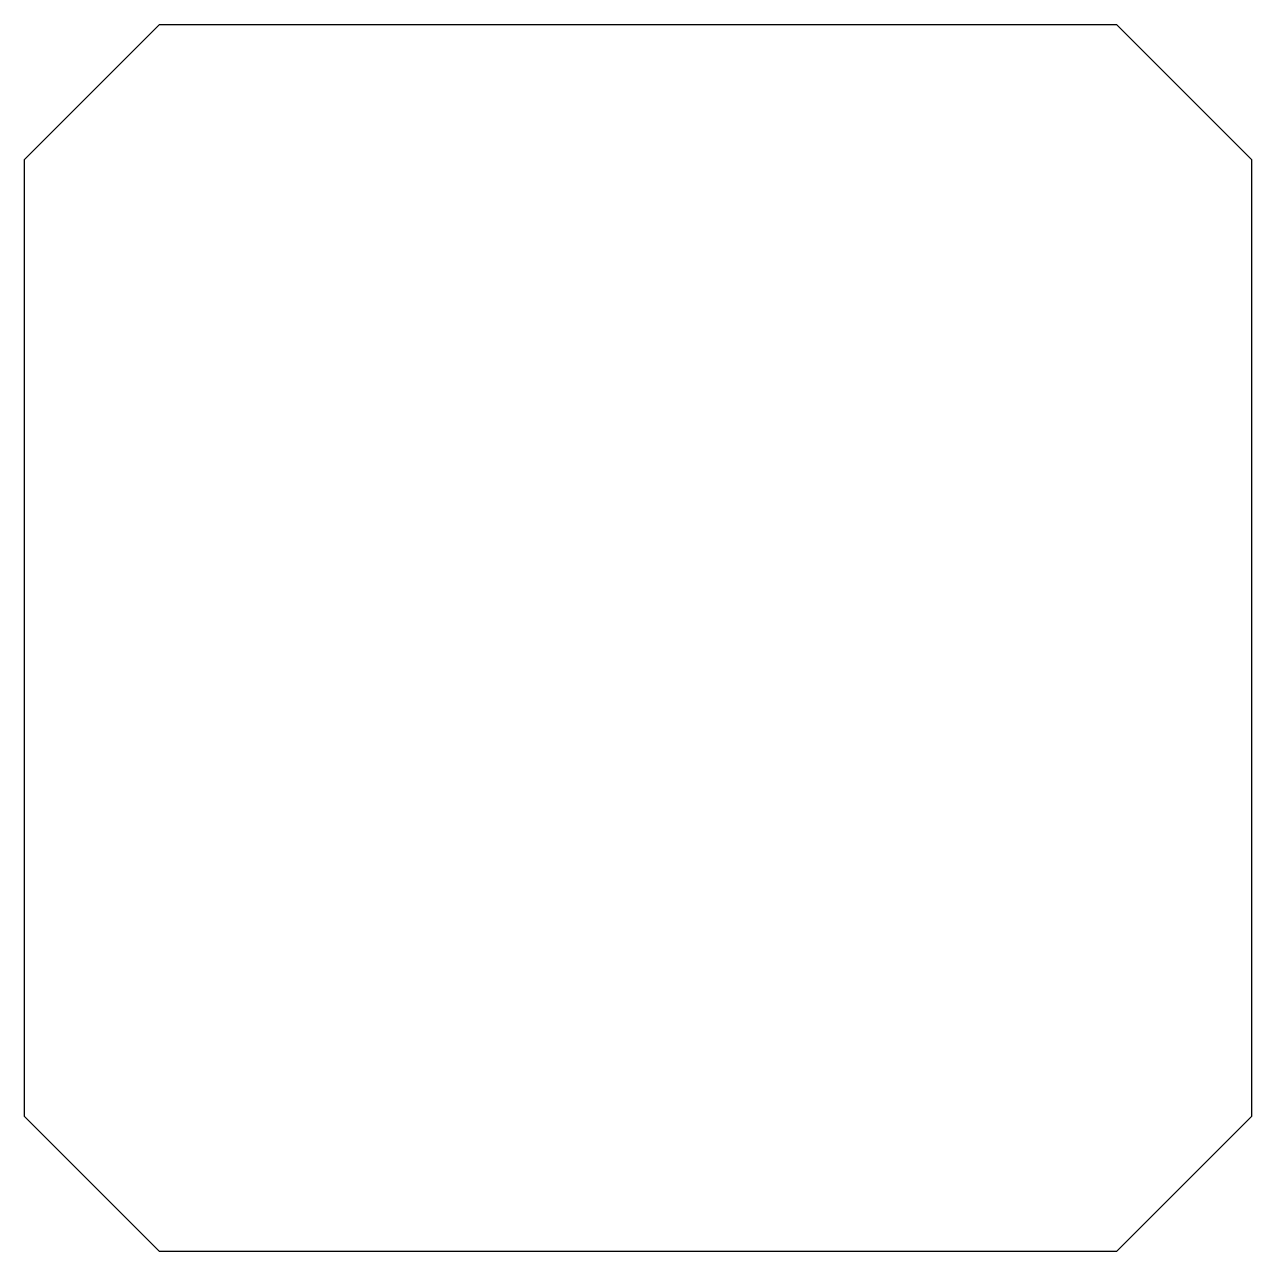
# Model space of a CAD drawing. Extents: x -21.2 to 21.2, y -21.2 to 21.1.
import ezdxf

# ---------------------------------------------------------------- set-up
doc = ezdxf.new("R2010")
doc.units = 0
doc.layers.add('motor', color=7, linetype='CONTINUOUS')

msp = doc.modelspace()

# ---------------------------------------------------------------- linework, layer by layer
at = {"layer": 'motor', "color": 7}
for p, q in [((-21.150001, 16.499999), (-16.500003, 21.15)), ((-16.500003, 21.15), (16.500003, 21.15)), ((16.500003, 21.15), (21.150001, 16.499999)), ((-21.150001, -16.500008), (-21.150001, 16.499999)), ((21.150001, 16.499999), (21.150001, -16.500008)), ((-16.500003, -21.150014), (-21.150001, -16.500008)), ((21.150001, -16.500008), (16.500003, -21.150014)), ((16.500003, -21.150014), (-16.500003, -21.150014))]:
    msp.add_line(p, q, dxfattribs=at)

doc.saveas('drawing.dxf')
